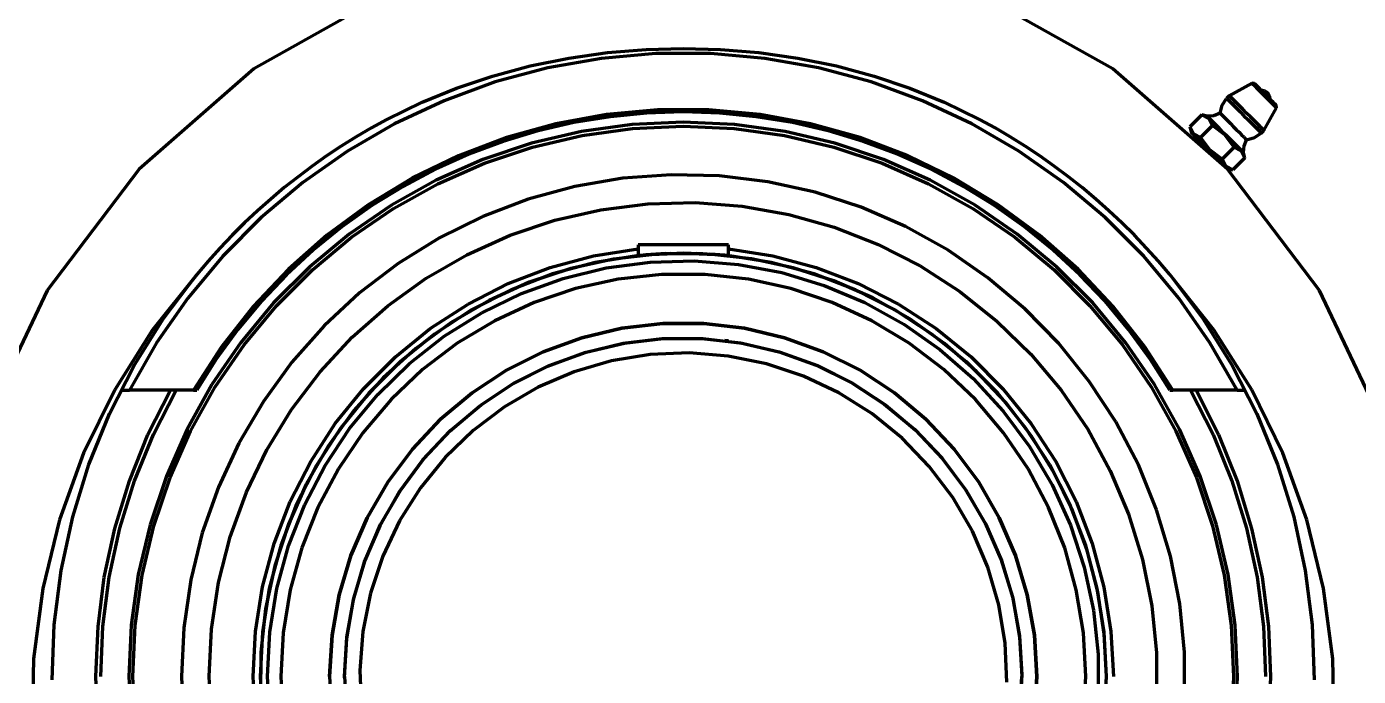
# Model space of a CAD drawing. Header units: millimetres. Extents: x 0 to 594, y 0 to 420.
# Drawn here: x 153.851 to 157.391, y 390.532 to 392.26 of the extents above; entities that cross this region are included whole.
import ezdxf

# ---------------------------------------------------------------- set-up
doc = ezdxf.new("R2010")
doc.units = ezdxf.units.MM

msp = doc.modelspace()

# ---------------------------------------------------------------- linework, layer by layer
at = {"color": 1, "lineweight": 70}
for p, q in [((154.8076, 392.3464), (154.4547, 392.1477)), ((156.7381, 392.1477), (156.3852, 392.3464)), ((155.2919, 392.1764), (155.3954, 392.1909)), ((155.5239, 392.1883), (155.3795, 392.1756)), ((155.3954, 392.1909), (155.4976, 392.1993)), ((155.4976, 392.1993), (155.5964, 392.2019)), ((155.6689, 392.1883), (155.5239, 392.1883)), ((155.5964, 392.2019), (155.6952, 392.1993)), ((155.8133, 392.1756), (155.6689, 392.1883)), ((155.6952, 392.1993), (155.7974, 392.1909)), ((155.7974, 392.1909), (155.901, 392.1764)), ((154.4547, 392.1477), (154.1497, 391.8813)), ((155.089, 392.1286), (155.1891, 392.1555)), ((155.2368, 392.1504), (155.0968, 392.1128)), ((155.1891, 392.1555), (155.2919, 392.1764)), ((155.3795, 392.1756), (155.2368, 392.1504)), ((155.956, 392.1504), (155.8133, 392.1756)), ((155.901, 392.1764), (156.0038, 392.1555)), ((156.096, 392.1128), (155.956, 392.1504)), ((156.0038, 392.1555), (156.1038, 392.1286)), ((157.0432, 391.8813), (156.7381, 392.1477)), ((155.0968, 392.1128), (154.9606, 392.0631)), ((154.9937, 392.0965), (155.089, 392.1286)), ((156.2322, 392.0631), (156.096, 392.1128)), ((156.1038, 392.1286), (156.1992, 392.0965)), ((157.1084, 392.1096), (157.0481, 392.0761)), ((157.1085, 392.1095), (157.1084, 392.1096)), ((157.1084, 392.1096), (157.1092, 392.1088)), ((157.1145, 392.1087), (157.1084, 392.1096)), ((157.1088, 392.1092), (157.1085, 392.1095)), ((157.1093, 392.1086), (157.1088, 392.1092)), ((157.1092, 392.1088), (157.1116, 392.1064)), ((157.11, 392.1079), (157.1093, 392.1086)), ((157.111, 392.107), (157.11, 392.1079)), ((157.1145, 392.1086), (157.1145, 392.1087)), ((157.1145, 392.1087), (157.1152, 392.108)), ((157.1148, 392.1084), (157.1145, 392.1086)), ((157.1152, 392.108), (157.1148, 392.1084)), ((157.1158, 392.1074), (157.1152, 392.108)), ((157.1152, 392.108), (157.1173, 392.1058)), ((157.1165, 392.1067), (157.1158, 392.1074)), ((154.9026, 392.0592), (154.9937, 392.0965)), ((156.1992, 392.0965), (156.2903, 392.0592)), ((157.0481, 392.0761), (157.041, 392.069)), ((157.0481, 392.0761), (157.0482, 392.076)), ((157.0493, 392.0749), (157.0481, 392.0761)), ((157.0482, 392.076), (157.0486, 392.0756)), ((157.0486, 392.0756), (157.0492, 392.075)), ((157.0492, 392.075), (157.05, 392.0742)), ((157.0527, 392.0715), (157.0493, 392.0749)), ((157.05, 392.0742), (157.0511, 392.0731)), ((157.0511, 392.0731), (157.0524, 392.0718)), ((157.0524, 392.0718), (157.054, 392.0702)), ((157.1121, 392.1059), (157.111, 392.107)), ((157.1116, 392.1064), (157.1155, 392.1025)), ((157.1134, 392.1046), (157.1121, 392.1059)), ((157.1148, 392.1031), (157.1134, 392.1046)), ((157.1165, 392.1015), (157.1148, 392.1031)), ((157.1155, 392.1025), (157.1206, 392.0973)), ((157.1174, 392.1058), (157.1165, 392.1067)), ((157.1183, 392.0997), (157.1165, 392.1015)), ((157.1173, 392.1058), (157.1208, 392.1024)), ((157.1185, 392.1047), (157.1174, 392.1058)), ((157.1202, 392.0977), (157.1183, 392.0997)), ((157.1197, 392.1035), (157.1185, 392.1047)), ((157.121, 392.1022), (157.1197, 392.1035)), ((157.1223, 392.0957), (157.1202, 392.0977)), ((157.1206, 392.0973), (157.1268, 392.0911)), ((157.1208, 392.1024), (157.1254, 392.0978)), ((157.1225, 392.1007), (157.121, 392.1022)), ((157.1245, 392.0935), (157.1223, 392.0957)), ((157.124, 392.0991), (157.1225, 392.1007)), ((157.1257, 392.0975), (157.124, 392.0991)), ((157.1268, 392.0912), (157.1245, 392.0935)), ((157.1254, 392.0978), (157.1309, 392.0923)), ((157.1275, 392.0957), (157.1257, 392.0975)), ((157.1268, 392.0911), (157.1337, 392.0843)), ((157.1294, 392.0938), (157.1275, 392.0957)), ((157.1309, 392.0923), (157.1371, 392.0861)), ((157.1316, 392.0916), (157.1411, 392.0904)), ((157.1337, 392.0843), (157.1409, 392.077)), ((157.1371, 392.0861), (157.1436, 392.0796)), ((157.1409, 392.077), (157.1482, 392.0698)), ((157.1411, 392.0904), (157.1492, 392.0853)), ((157.1436, 392.0796), (157.15, 392.0732)), ((157.1492, 392.0853), (157.1544, 392.0772)), ((157.15, 392.0732), (157.1562, 392.067)), ((157.1544, 392.0772), (157.1556, 392.0676)), ((154.8087, 392.0134), (154.9026, 392.0592)), ((154.9606, 392.0631), (154.8293, 392.0017)), ((155.5281, 392.0389), (155.3922, 392.0266)), ((155.6647, 392.0389), (155.5281, 392.0389)), ((155.8007, 392.0266), (155.6647, 392.0389)), ((156.3635, 392.0017), (156.2322, 392.0631)), ((156.2903, 392.0592), (156.3841, 392.0134)), ((157.0234, 392.0301), (157.0289, 392.0511)), ((157.0289, 392.0511), (157.041, 392.069)), ((157.041, 392.069), (157.0422, 392.0679)), ((157.0422, 392.0679), (157.0456, 392.0645)), ((157.0456, 392.0645), (157.0511, 392.059)), ((157.0511, 392.059), (157.0583, 392.0517)), ((157.0581, 392.0661), (157.0527, 392.0715)), ((157.054, 392.0702), (157.0557, 392.0685)), ((157.0557, 392.0685), (157.0576, 392.0666)), ((157.0576, 392.0666), (157.0598, 392.0644)), ((157.0654, 392.0588), (157.0581, 392.0661)), ((157.0583, 392.0517), (157.0671, 392.043)), ((157.0598, 392.0644), (157.0621, 392.0621)), ((157.0621, 392.0621), (157.0646, 392.0596)), ((157.0646, 392.0596), (157.0672, 392.057)), ((157.0741, 392.0501), (157.0654, 392.0588)), ((157.0671, 392.043), (157.0768, 392.0333)), ((157.0672, 392.057), (157.07, 392.0542)), ((157.0838, 392.0404), (157.0741, 392.0501)), ((157.0941, 392.0301), (157.0838, 392.0404)), ((157.14, 391.9842), (157.1735, 392.0445)), ((157.1482, 392.0698), (157.1551, 392.0629)), ((157.1574, 392.0606), (157.1551, 392.0629)), ((157.1551, 392.0629), (157.1612, 392.0567)), ((157.1562, 392.067), (157.1617, 392.0615)), ((157.1596, 392.0584), (157.1574, 392.0606)), ((157.1596, 392.0636), (157.1577, 392.0655)), ((157.1614, 392.0618), (157.1596, 392.0636)), ((157.1617, 392.0563), (157.1596, 392.0584)), ((157.1612, 392.0567), (157.1664, 392.0516)), ((157.1631, 392.0601), (157.1614, 392.0618)), ((157.1617, 392.0615), (157.1663, 392.0569)), ((157.1636, 392.0544), (157.1617, 392.0563)), ((157.1647, 392.0585), (157.1631, 392.0601)), ((157.1654, 392.0526), (157.1636, 392.0544)), ((157.1661, 392.0571), (157.1647, 392.0585)), ((157.167, 392.0509), (157.1654, 392.0526)), ((157.1675, 392.0557), (157.1661, 392.0571)), ((157.1663, 392.0569), (157.1698, 392.0534)), ((157.1664, 392.0516), (157.1703, 392.0477)), ((157.1685, 392.0494), (157.167, 392.0509)), ((157.1686, 392.0545), (157.1675, 392.0557)), ((157.1698, 392.0481), (157.1685, 392.0494)), ((157.1697, 392.0535), (157.1686, 392.0545)), ((157.1706, 392.0526), (157.1697, 392.0535)), ((157.1698, 392.0534), (157.1719, 392.0513)), ((157.1709, 392.047), (157.1698, 392.0481)), ((157.1703, 392.0477), (157.1727, 392.0453)), ((157.1713, 392.0519), (157.1706, 392.0526)), ((157.1719, 392.0461), (157.1709, 392.047)), ((157.1719, 392.0513), (157.1713, 392.0519)), ((157.1723, 392.0509), (157.1719, 392.0513)), ((157.1719, 392.0513), (157.1727, 392.0505)), ((157.1726, 392.0454), (157.1719, 392.0461)), ((157.1726, 392.0506), (157.1723, 392.0509)), ((157.1727, 392.0505), (157.1726, 392.0506)), ((157.1731, 392.0449), (157.1726, 392.0454)), ((157.1735, 392.0445), (157.1727, 392.0505)), ((157.1727, 392.0453), (157.1735, 392.0445)), ((157.1734, 392.0446), (157.1731, 392.0449)), ((157.1735, 392.0445), (157.1734, 392.0446)), ((154.8293, 392.0017), (154.7039, 391.9291)), ((154.8087, 392.0134), (154.7676, 391.9908)), ((155.2579, 392.002), (155.1263, 391.9653)), ((155.306, 392.0048), (155.2111, 391.9829)), ((155.3922, 392.0266), (155.2579, 392.002)), ((155.4021, 392.0206), (155.306, 392.0048)), ((155.499, 392.03), (155.4021, 392.0206)), ((155.5964, 392.006), (155.4604, 391.9998)), ((155.5964, 392.0332), (155.499, 392.03)), ((155.6938, 392.03), (155.5964, 392.0332)), ((155.7324, 391.9998), (155.5964, 392.006)), ((155.7907, 392.0206), (155.6938, 392.03)), ((155.8869, 392.0048), (155.7907, 392.0206)), ((155.935, 392.002), (155.8007, 392.0266)), ((155.9818, 391.9829), (155.8869, 392.0048)), ((156.0665, 391.9653), (155.935, 392.002)), ((156.4889, 391.9291), (156.3635, 392.0017)), ((156.4252, 391.9908), (156.3841, 392.0134)), ((156.9751, 392.0254), (156.9432, 391.9936)), ((156.9938, 392.0156), (156.9751, 392.0254)), ((156.9895, 392.0216), (156.9751, 392.0254)), ((157.0071, 392.0232), (156.9895, 392.0216)), ((156.9896, 392.0214), (156.9895, 392.0216)), ((156.9895, 392.0216), (156.9907, 392.0204)), ((156.99, 392.021), (156.9896, 392.0214)), ((156.9907, 392.0204), (156.99, 392.021)), ((156.9916, 392.0194), (156.9907, 392.0204)), ((156.9907, 392.0204), (156.9943, 392.0168)), ((156.9928, 392.0182), (156.9916, 392.0194)), ((156.9942, 392.0168), (156.9928, 392.0182)), ((157.0036, 391.9969), (156.9938, 392.0156)), ((156.9959, 392.0151), (156.9942, 392.0168)), ((156.9943, 392.0168), (157, 392.0111)), ((156.9978, 392.0132), (156.9959, 392.0151)), ((157, 392.0111), (156.9978, 392.0132)), ((157.0023, 392.0088), (157, 392.0111)), ((157, 392.0111), (157.0076, 392.0035)), ((157.0048, 392.0062), (157.0023, 392.0088)), ((157.0075, 392.0035), (157.0048, 392.0062)), ((157.0234, 392.0301), (157.0071, 392.0232)), ((157.0104, 392.0006), (157.0075, 392.0035)), ((157.0076, 392.0035), (157.0167, 391.9944)), ((157.0234, 392.0301), (157.0242, 392.0292)), ((157.0242, 392.0292), (157.0269, 392.0266)), ((157.0269, 392.0266), (157.0311, 392.0224)), ((157.0311, 392.0224), (157.0367, 392.0168)), ((157.0367, 392.0168), (157.0434, 392.0101)), ((157.0434, 392.0101), (157.0508, 392.0026)), ((157.0508, 392.0026), (157.0587, 391.9948)), ((157.0768, 392.0333), (157.087, 392.0231)), ((157.087, 392.0231), (157.0972, 392.0128)), ((157.1043, 392.0199), (157.0941, 392.0301)), ((157.0972, 392.0128), (157.1069, 392.0031)), ((157.114, 392.0102), (157.1043, 392.0199)), ((157.1069, 392.0031), (157.1156, 391.9944)), ((157.1227, 392.0015), (157.114, 392.0102)), ((157.1181, 392.0061), (157.1209, 392.0033)), ((157.1209, 392.0033), (157.1235, 392.0007)), ((157.13, 391.9942), (157.1227, 392.0015)), ((154.7271, 391.9671), (154.6873, 391.9422)), ((154.7676, 391.9908), (154.7271, 391.9671)), ((155.2111, 391.9829), (155.1178, 391.9548)), ((155.3256, 391.981), (155.1932, 391.9498)), ((155.196, 391.9397), (155.3276, 391.9706)), ((155.4604, 391.9998), (155.3256, 391.981)), ((155.3276, 391.9706), (155.4614, 391.9893)), ((155.4614, 391.9893), (155.5964, 391.9955)), ((155.5964, 391.9955), (155.7314, 391.9893)), ((155.7314, 391.9893), (155.8652, 391.9706)), ((155.8672, 391.981), (155.7324, 391.9998)), ((155.8652, 391.9706), (155.9968, 391.9397)), ((155.9997, 391.9498), (155.8672, 391.981)), ((156.0751, 391.9548), (155.9818, 391.9829)), ((156.4657, 391.9671), (156.4252, 391.9908)), ((156.5055, 391.9422), (156.4657, 391.9671)), ((156.9432, 391.9936), (156.9531, 391.9749)), ((156.9432, 391.9936), (156.9471, 391.9791)), ((156.9471, 391.9791), (156.9463, 391.9783)), ((156.9471, 391.9791), (156.9472, 391.979)), ((156.9483, 391.9779), (156.9471, 391.9791)), ((156.9472, 391.979), (156.9476, 391.9786)), ((156.9476, 391.9786), (156.9483, 391.9779)), ((156.9483, 391.9779), (156.9492, 391.977)), ((156.9518, 391.9744), (156.9483, 391.9779)), ((156.9492, 391.977), (156.9504, 391.9758)), ((156.9504, 391.9758), (156.9518, 391.9744)), ((156.9518, 391.9744), (156.9535, 391.9727)), ((156.9575, 391.9687), (156.9518, 391.9744)), ((156.9531, 391.9749), (156.9718, 391.965)), ((156.9535, 391.9727), (156.9554, 391.9708)), ((156.9554, 391.9708), (156.9575, 391.9687)), ((156.9575, 391.9687), (156.9599, 391.9663)), ((156.9651, 391.9611), (156.9575, 391.9687)), ((156.9599, 391.9663), (156.9624, 391.9638)), ((157.0036, 391.9969), (156.9718, 391.965)), ((157.0366, 391.9727), (157.0036, 391.9969)), ((157.0135, 391.9976), (157.0104, 392.0006)), ((157.0167, 391.9944), (157.0268, 391.9842)), ((157.0268, 391.9842), (157.0375, 391.9736)), ((157.0608, 391.9397), (157.0366, 391.9727)), ((157.0375, 391.9736), (157.0482, 391.9629)), ((157.0587, 391.9948), (157.0666, 391.9869)), ((157.0666, 391.9869), (157.074, 391.9794)), ((157.074, 391.9794), (157.0808, 391.9727)), ((157.0808, 391.9727), (157.0864, 391.9671)), ((157.0864, 391.9671), (157.0906, 391.9629)), ((157.115, 391.965), (157.133, 391.9771)), ((157.1156, 391.9944), (157.1229, 391.9871)), ((157.1229, 391.9871), (157.1284, 391.9817)), ((157.1235, 392.0007), (157.126, 391.9982)), ((157.126, 391.9982), (157.1283, 391.9958)), ((157.1283, 391.9958), (157.1305, 391.9937)), ((157.1284, 391.9817), (157.1318, 391.9783)), ((157.1355, 391.9887), (157.13, 391.9942)), ((157.1305, 391.9937), (157.1324, 391.9918)), ((157.1318, 391.9783), (157.133, 391.9771)), ((157.1324, 391.9918), (157.1342, 391.99)), ((157.133, 391.9771), (157.14, 391.9842)), ((157.1342, 391.99), (157.1357, 391.9885)), ((157.1389, 391.9853), (157.1355, 391.9887)), ((157.1357, 391.9885), (157.137, 391.9872)), ((157.137, 391.9872), (157.1381, 391.9861)), ((157.1381, 391.9861), (157.1389, 391.9853)), ((157.1389, 391.9853), (157.1395, 391.9847)), ((157.14, 391.9842), (157.1389, 391.9853)), ((157.1395, 391.9847), (157.1399, 391.9843)), ((157.1399, 391.9843), (157.14, 391.9842)), ((154.6873, 391.9422), (154.6483, 391.9162)), ((155.1263, 391.9653), (154.9987, 391.9169)), ((155.1178, 391.9548), (155.0265, 391.9208)), ((155.1932, 391.9498), (155.0641, 391.9065)), ((155.0679, 391.8967), (155.196, 391.9397)), ((155.9968, 391.9397), (156.1249, 391.8967)), ((156.1287, 391.9065), (155.9997, 391.9498)), ((156.1942, 391.9169), (156.0665, 391.9653)), ((156.1663, 391.9208), (156.0751, 391.9548)), ((156.5446, 391.9162), (156.5055, 391.9422)), ((156.9624, 391.9638), (156.9651, 391.9611)), ((156.9651, 391.9611), (156.968, 391.9582)), ((156.9742, 391.952), (156.9651, 391.9611)), ((156.968, 391.9582), (156.971, 391.9552)), ((156.9959, 391.932), (156.9718, 391.965)), ((156.9844, 391.9418), (156.9742, 391.952)), ((156.9951, 391.9311), (156.9844, 391.9418)), ((157.0057, 391.9205), (156.9951, 391.9311)), ((157.0289, 391.9078), (156.9959, 391.932)), ((157.0608, 391.9397), (157.0289, 391.9078)), ((157.0482, 391.9629), (157.0583, 391.9527)), ((157.0583, 391.9527), (157.0674, 391.9436)), ((157.0795, 391.9298), (157.0608, 391.9397)), ((157.0646, 391.9465), (157.0615, 391.9495)), ((157.0675, 391.9436), (157.0646, 391.9465)), ((157.0674, 391.9436), (157.075, 391.936)), ((157.0702, 391.9409), (157.0675, 391.9436)), ((157.0727, 391.9384), (157.0702, 391.9409)), ((157.075, 391.936), (157.0727, 391.9384)), ((157.0772, 391.9339), (157.075, 391.936)), ((157.075, 391.936), (157.0807, 391.9303)), ((157.0791, 391.932), (157.0772, 391.9339)), ((157.0807, 391.9303), (157.0791, 391.932)), ((157.0822, 391.9289), (157.0807, 391.9303)), ((157.0807, 391.9303), (157.0843, 391.9268)), ((157.0855, 391.9256), (157.0872, 391.9432)), ((157.0872, 391.9432), (157.0941, 391.9594)), ((157.0906, 391.9629), (157.0932, 391.9603)), ((157.0932, 391.9603), (157.0941, 391.9594)), ((157.0941, 391.9594), (157.115, 391.965)), ((154.7039, 391.9291), (154.5853, 391.8457)), ((154.6483, 391.9162), (154.6099, 391.8892)), ((154.9987, 391.9169), (154.8759, 391.8572)), ((155.0265, 391.9208), (154.9376, 391.8809)), ((155.0641, 391.9065), (154.9396, 391.8516)), ((154.9443, 391.8422), (155.0679, 391.8967)), ((156.1249, 391.8967), (156.2486, 391.8422)), ((156.2532, 391.8516), (156.1287, 391.9065)), ((156.2552, 391.8809), (156.1663, 391.9208)), ((156.3169, 391.8572), (156.1942, 391.9169)), ((156.6075, 391.8457), (156.4889, 391.9291)), ((156.5829, 391.8892), (156.5446, 391.9162)), ((157.0159, 391.9103), (157.0057, 391.9205)), ((157.025, 391.9012), (157.0159, 391.9103)), ((157.0191, 391.9071), (157.0221, 391.9041)), ((157.0221, 391.9041), (157.025, 391.9012)), ((157.025, 391.9012), (157.0277, 391.8985)), ((157.0326, 391.8936), (157.025, 391.9012)), ((157.0277, 391.8985), (157.0303, 391.8959)), ((157.0289, 391.9078), (157.0388, 391.8891)), ((157.0303, 391.8959), (157.0326, 391.8936)), ((157.0894, 391.9111), (157.0575, 391.8793)), ((157.0894, 391.9111), (157.0795, 391.9298)), ((157.0834, 391.9277), (157.0822, 391.9289)), ((157.0843, 391.9268), (157.0834, 391.9277)), ((157.085, 391.9261), (157.0843, 391.9268)), ((157.0843, 391.9268), (157.0855, 391.9256)), ((157.0854, 391.9257), (157.085, 391.9261)), ((157.0855, 391.9256), (157.0854, 391.9257)), ((157.0894, 391.9111), (157.0855, 391.9256)), ((154.1497, 391.8813), (153.9053, 391.5584)), ((154.5724, 391.861), (154.5356, 391.8319)), ((154.6099, 391.8892), (154.5724, 391.861)), ((154.9376, 391.8809), (154.8515, 391.8353)), ((155.5642, 391.8662), (155.4356, 391.8568)), ((155.693, 391.8631), (155.5642, 391.8662)), ((155.821, 391.8475), (155.693, 391.8631)), ((156.3413, 391.8353), (156.2552, 391.8809)), ((156.6205, 391.861), (156.5829, 391.8892)), ((156.6572, 391.8319), (156.6205, 391.861)), ((157.0326, 391.8936), (157.0347, 391.8915)), ((157.0383, 391.8879), (157.0326, 391.8936)), ((157.0347, 391.8915), (157.0366, 391.8896)), ((157.0366, 391.8896), (157.0383, 391.8879)), ((157.0383, 391.8879), (157.0398, 391.8865)), ((157.0419, 391.8843), (157.0383, 391.8879)), ((157.0388, 391.8891), (157.0575, 391.8793)), ((157.0398, 391.8865), (157.0409, 391.8853)), ((157.0409, 391.8853), (157.0419, 391.8843)), ((157.0419, 391.8843), (157.0425, 391.8837)), ((157.0431, 391.8831), (157.0419, 391.8843)), ((157.0422, 391.8824), (157.0431, 391.8831)), ((157.0425, 391.8837), (157.0429, 391.8833)), ((157.0429, 391.8833), (157.0431, 391.8831)), ((157.0431, 391.8831), (157.0575, 391.8793)), ((157.2876, 391.5584), (157.0432, 391.8813)), ((154.5853, 391.8457), (154.4744, 391.7524)), ((154.5356, 391.8319), (154.4997, 391.8017)), ((154.8759, 391.8572), (154.759, 391.7866)), ((154.8515, 391.8353), (154.7686, 391.7842)), ((154.9396, 391.8516), (154.8207, 391.7853)), ((154.8262, 391.7764), (154.9443, 391.8422)), ((155.3085, 391.8351), (155.1842, 391.8013)), ((155.4356, 391.8568), (155.3085, 391.8351)), ((155.9469, 391.8197), (155.821, 391.8475)), ((156.2486, 391.8422), (156.3666, 391.7764)), ((156.3721, 391.7853), (156.2532, 391.8516)), ((156.4338, 391.7866), (156.3169, 391.8572)), ((156.4242, 391.7842), (156.3413, 391.8353)), ((156.7184, 391.7524), (156.6075, 391.8457)), ((156.6931, 391.8017), (156.6572, 391.8319)), ((154.4997, 391.8017), (154.4646, 391.7705)), ((155.1842, 391.8013), (155.0636, 391.7556)), ((155.3776, 391.7733), (155.5023, 391.789)), ((155.5023, 391.789), (155.6278, 391.7921)), ((155.6278, 391.7921), (155.7531, 391.7827)), ((156.0695, 391.7799), (155.9469, 391.8197)), ((156.7282, 391.7705), (156.6931, 391.8017)), ((154.4646, 391.7705), (154.4304, 391.7384)), ((154.759, 391.7866), (154.649, 391.7057)), ((154.7686, 391.7842), (154.6891, 391.7279)), ((154.8207, 391.7853), (154.7084, 391.7084)), ((154.7147, 391.7), (154.8262, 391.7764)), ((155.0636, 391.7556), (154.9481, 391.6984)), ((155.2552, 391.7454), (155.3776, 391.7733)), ((155.7531, 391.7827), (155.8768, 391.7609)), ((155.8768, 391.7609), (155.9977, 391.7269)), ((156.1877, 391.7284), (156.0695, 391.7799)), ((156.3666, 391.7764), (156.4781, 391.7)), ((156.4844, 391.7084), (156.3721, 391.7853)), ((156.5037, 391.7279), (156.4242, 391.7842)), ((156.5438, 391.7057), (156.4338, 391.7866)), ((156.7624, 391.7384), (156.7282, 391.7705)), ((154.4744, 391.7524), (154.3721, 391.6497)), ((154.4304, 391.7384), (154.3972, 391.7053)), ((154.6891, 391.7279), (154.6135, 391.6665)), ((155.1361, 391.7054), (155.2552, 391.7454)), ((155.9977, 391.7269), (156.1146, 391.681)), ((156.3003, 391.6657), (156.1877, 391.7284)), ((156.5793, 391.6665), (156.5037, 391.7279)), ((156.8207, 391.6497), (156.7184, 391.7524)), ((156.7957, 391.7053), (156.7624, 391.7384)), ((154.3972, 391.7053), (154.3648, 391.6713)), ((154.649, 391.7057), (154.5468, 391.6152)), ((154.7084, 391.7084), (154.6037, 391.6215)), ((154.6107, 391.6137), (154.7147, 391.7)), ((154.9481, 391.6984), (154.8386, 391.6304)), ((155.0216, 391.6537), (155.1361, 391.7054)), ((156.4781, 391.7), (156.5821, 391.6137)), ((156.5891, 391.6215), (156.4844, 391.7084)), ((156.6461, 391.6152), (156.5438, 391.7057)), ((156.828, 391.6713), (156.7957, 391.7053)), ((154.3721, 391.6497), (154.2792, 391.5384)), ((154.3648, 391.6713), (154.3334, 391.6364)), ((154.6135, 391.6665), (154.542, 391.6003)), ((154.9128, 391.5909), (155.0216, 391.6537)), ((155.2427, 391.6198), (155.3582, 391.6508)), ((155.3582, 391.6508), (155.4764, 391.6695)), ((155.4788, 391.6513), (155.3625, 391.6329)), ((155.5271, 391.6553), (155.4112, 391.6421)), ((155.4794, 391.68), (155.4764, 391.68)), ((155.4764, 391.68), (155.4764, 391.6511)), ((155.4815, 391.6516), (155.4764, 391.6511)), ((155.4764, 391.6511), (155.4787, 391.6513)), ((155.4787, 391.6513), (155.4856, 391.652)), ((155.5964, 391.6575), (155.4788, 391.6513)), ((155.4883, 391.68), (155.4794, 391.68)), ((155.4969, 391.6531), (155.4815, 391.6516)), ((155.4856, 391.652), (155.5116, 391.6543)), ((155.5026, 391.68), (155.4883, 391.68)), ((155.5505, 391.6565), (155.4969, 391.6531)), ((155.5216, 391.68), (155.5026, 391.68)), ((155.5116, 391.6543), (155.5964, 391.6575)), ((155.5443, 391.68), (155.5216, 391.68)), ((155.5697, 391.68), (155.5443, 391.68)), ((155.5618, 391.6569), (155.5444, 391.6563)), ((155.5618, 391.6569), (155.6311, 391.6569)), ((155.5964, 391.68), (155.5697, 391.68)), ((155.6231, 391.68), (155.5964, 391.68)), ((155.714, 391.6513), (155.5964, 391.6575)), ((155.5964, 391.6575), (155.6813, 391.6543)), ((155.6813, 391.6543), (155.5965, 391.6575)), ((155.6485, 391.68), (155.6231, 391.68)), ((155.6484, 391.6563), (155.6311, 391.6569)), ((155.6712, 391.68), (155.6485, 391.68)), ((155.7781, 391.6427), (155.6657, 391.6553)), ((155.6902, 391.68), (155.6712, 391.68)), ((155.6813, 391.6543), (155.7164, 391.6511)), ((155.7073, 391.652), (155.6813, 391.6543)), ((155.7045, 391.68), (155.6902, 391.68)), ((155.7134, 391.68), (155.7045, 391.68)), ((155.7141, 391.6513), (155.7073, 391.652)), ((155.7164, 391.68), (155.7134, 391.68)), ((155.8303, 391.6329), (155.714, 391.6513)), ((155.7164, 391.6511), (155.7141, 391.6513)), ((155.7164, 391.6511), (155.7164, 391.68)), ((155.7164, 391.6695), (155.8346, 391.6508)), ((155.8346, 391.6508), (155.9501, 391.6198)), ((156.1146, 391.681), (156.2264, 391.6237)), ((156.4064, 391.5925), (156.3003, 391.6657)), ((156.6508, 391.6003), (156.5793, 391.6665)), ((156.9136, 391.5384), (156.8207, 391.6497)), ((156.8594, 391.6364), (156.828, 391.6713)), ((154.3334, 391.6364), (154.3031, 391.6006)), ((154.5468, 391.6152), (154.4531, 391.5158)), ((154.6037, 391.6215), (154.5074, 391.5252)), ((154.5152, 391.5181), (154.6107, 391.6137)), ((154.8386, 391.6304), (154.7361, 391.5521)), ((155.131, 391.5768), (155.2427, 391.6198)), ((155.2973, 391.617), (155.1866, 391.5802)), ((155.3625, 391.6329), (155.2488, 391.6024)), ((155.2774, 391.5904), (155.3917, 391.6183)), ((155.4112, 391.6421), (155.2973, 391.617)), ((155.3917, 391.6183), (155.5082, 391.634)), ((155.5082, 391.634), (155.6258, 391.6371)), ((155.6258, 391.6371), (155.7431, 391.6277)), ((155.7431, 391.6277), (155.8587, 391.6059)), ((155.8887, 391.6188), (155.7781, 391.6427)), ((155.9441, 391.6024), (155.8303, 391.6329)), ((155.9964, 391.584), (155.8887, 391.6188)), ((155.9501, 391.6198), (156.0618, 391.5768)), ((156.2264, 391.6237), (156.3319, 391.5555)), ((156.5821, 391.6137), (156.6776, 391.5181)), ((156.6854, 391.5252), (156.5891, 391.6215)), ((156.7397, 391.5158), (156.6461, 391.6152)), ((156.8898, 391.6006), (156.8594, 391.6364)), ((154.3031, 391.6006), (154.1859, 391.4535)), ((154.2152, 391.4843), (154.3031, 391.6006)), ((154.542, 391.6003), (154.4749, 391.5297)), ((154.8108, 391.5176), (154.9128, 391.5909)), ((155.0244, 391.5225), (155.131, 391.5768)), ((155.1866, 391.5802), (155.0803, 391.5321)), ((155.2488, 391.6024), (155.1388, 391.5602)), ((155.1668, 391.5505), (155.2774, 391.5904)), ((155.4233, 391.5884), (155.3102, 391.5635)), ((155.5385, 391.6009), (155.4233, 391.5884)), ((155.6543, 391.6009), (155.5385, 391.6009)), ((155.7695, 391.5884), (155.6543, 391.6009)), ((155.8827, 391.5635), (155.7695, 391.5884)), ((155.8587, 391.6059), (155.9713, 391.572)), ((156.054, 391.5602), (155.9441, 391.6024)), ((156.1, 391.5385), (155.9964, 391.584)), ((156.0618, 391.5768), (156.1684, 391.5225)), ((156.5049, 391.5094), (156.4064, 391.5925)), ((156.7179, 391.5297), (156.6508, 391.6003)), ((157.007, 391.4535), (156.8898, 391.6006)), ((156.8898, 391.6006), (156.9777, 391.4843)), ((153.9053, 391.5584), (153.7318, 391.1925)), ((154.7361, 391.5521), (154.6417, 391.4644)), ((155.1388, 391.5602), (155.0339, 391.5068)), ((155.061, 391.4991), (155.1668, 391.5505)), ((155.3102, 391.5635), (155.2004, 391.5265)), ((155.9925, 391.5265), (155.8827, 391.5635)), ((155.9713, 391.572), (156.0796, 391.5262)), ((156.1589, 391.5068), (156.054, 391.5602)), ((156.3319, 391.5555), (156.4301, 391.4772)), ((157.4611, 391.1925), (157.2876, 391.5584)), ((154.2792, 391.5384), (154.1963, 391.4195)), ((154.4531, 391.5158), (154.3689, 391.4084)), ((154.4749, 391.5297), (154.4126, 391.4548)), ((154.5074, 391.5252), (154.4205, 391.4205)), ((154.4289, 391.4142), (154.5152, 391.5181)), ((154.7166, 391.4345), (154.8108, 391.5176)), ((154.9241, 391.4573), (155.0244, 391.5225)), ((155.0339, 391.5068), (154.9352, 391.4426)), ((155.0803, 391.5321), (154.9796, 391.4733)), ((155.2004, 391.5265), (155.0952, 391.4778)), ((156.0976, 391.4778), (155.9925, 391.5265)), ((156.0796, 391.5262), (156.1825, 391.4692)), ((156.1985, 391.4828), (156.1, 391.5385)), ((156.2577, 391.4426), (156.1589, 391.5068)), ((156.1684, 391.5225), (156.2688, 391.4573)), ((156.595, 391.4171), (156.5049, 391.5094)), ((156.6776, 391.5181), (156.764, 391.4142)), ((156.7723, 391.4205), (156.6854, 391.5252)), ((156.7802, 391.4548), (156.7179, 391.5297)), ((156.8239, 391.4084), (156.7397, 391.5158)), ((156.9965, 391.4195), (156.9136, 391.5384)), ((154.1377, 391.3607), (154.2152, 391.4843)), ((154.9796, 391.4733), (154.8854, 391.4043)), ((154.9613, 391.4367), (155.061, 391.4991)), ((155.0952, 391.4778), (154.9959, 391.4181)), ((155.4332, 391.4582), (155.5418, 391.4709)), ((155.5418, 391.4709), (155.4332, 391.4582)), ((155.5418, 391.4709), (155.6511, 391.4709)), ((155.6511, 391.4709), (155.5418, 391.4709)), ((155.6511, 391.4709), (155.7596, 391.4582)), ((155.7596, 391.4582), (155.6511, 391.4709)), ((156.1969, 391.4181), (156.0976, 391.4778)), ((156.2909, 391.4176), (156.1985, 391.4828)), ((156.4301, 391.4772), (156.5201, 391.3895)), ((156.9777, 391.4843), (157.0551, 391.3607)), ((154.1859, 391.4535), (154.0853, 391.2945)), ((154.4126, 391.4548), (154.3552, 391.3761)), ((154.6417, 391.4644), (154.5563, 391.3679)), ((154.6312, 391.3424), (154.7166, 391.4345)), ((154.8311, 391.382), (154.9241, 391.4573)), ((154.9352, 391.4426), (154.8436, 391.3685)), ((154.8688, 391.3641), (154.9613, 391.4367)), ((155.3268, 391.433), (155.4332, 391.4582)), ((155.4332, 391.4582), (155.3268, 391.433)), ((155.7596, 391.4582), (155.866, 391.433)), ((155.866, 391.433), (155.7596, 391.4582)), ((156.1825, 391.4692), (156.2788, 391.4016)), ((156.3492, 391.3685), (156.2577, 391.4426)), ((156.2688, 391.4573), (156.3617, 391.3819)), ((156.8376, 391.3761), (156.7802, 391.4548)), ((157.1075, 391.2945), (157.007, 391.4535)), ((154.1963, 391.4195), (154.1242, 391.2938)), ((154.3689, 391.4084), (154.2947, 391.2938)), ((154.4205, 391.4205), (154.3436, 391.3082)), ((154.3525, 391.3027), (154.4289, 391.4142)), ((154.8854, 391.4043), (154.799, 391.326)), ((154.9959, 391.4181), (154.9037, 391.348)), ((155.2241, 391.3956), (155.3268, 391.433)), ((155.3268, 391.433), (155.2241, 391.3956)), ((155.3347, 391.3936), (155.4365, 391.4182)), ((155.3383, 391.3947), (155.4401, 391.4188)), ((155.4365, 391.4182), (155.5404, 391.4307)), ((155.4401, 391.4188), (155.5441, 391.431)), ((155.5404, 391.4307), (155.645, 391.4312)), ((155.5441, 391.431), (155.6487, 391.431)), ((155.645, 391.4312), (155.749, 391.4194)), ((155.6487, 391.431), (155.7527, 391.4188)), ((155.7141, 391.4248), (155.7072, 391.4256)), ((155.7164, 391.4244), (155.7141, 391.4248)), ((155.749, 391.4194), (155.851, 391.3957)), ((155.7527, 391.4188), (155.8545, 391.3947)), ((155.866, 391.433), (155.9687, 391.3956)), ((155.9687, 391.3956), (155.866, 391.433)), ((156.2891, 391.348), (156.1969, 391.4181)), ((156.2788, 391.4016), (156.3673, 391.3242)), ((156.3762, 391.3433), (156.2909, 391.4176)), ((156.6757, 391.3166), (156.595, 391.4171)), ((156.764, 391.4142), (156.8403, 391.3027)), ((156.8493, 391.3082), (156.7723, 391.4205)), ((156.8981, 391.2938), (156.8239, 391.4084)), ((157.0686, 391.2938), (156.9965, 391.4195)), ((154.3552, 391.3761), (154.3031, 391.2938)), ((154.5563, 391.3679), (154.4805, 391.2636)), ((154.7466, 391.2974), (154.8311, 391.382)), ((154.8436, 391.3685), (154.7604, 391.2853)), ((154.7845, 391.282), (154.8688, 391.3641)), ((155.1264, 391.3465), (155.2241, 391.3956)), ((155.2241, 391.3956), (155.1264, 391.3465)), ((155.2365, 391.3574), (155.3347, 391.3936)), ((155.2399, 391.3589), (155.3383, 391.3947)), ((155.4059, 391.3711), (155.3062, 391.342)), ((155.5083, 391.388), (155.4059, 391.3711)), ((155.6121, 391.3923), (155.5083, 391.388)), ((155.7156, 391.3842), (155.6121, 391.3923)), ((155.8174, 391.3636), (155.7156, 391.3842)), ((155.851, 391.3957), (155.9495, 391.3603)), ((155.8545, 391.3947), (155.9529, 391.3589)), ((155.9687, 391.3956), (156.0664, 391.3465)), ((156.0664, 391.3465), (155.9687, 391.3956)), ((156.4324, 391.2853), (156.3492, 391.3685)), ((156.3617, 391.3819), (156.4463, 391.2973)), ((156.5201, 391.3895), (156.6008, 391.2933)), ((156.8897, 391.2938), (156.8376, 391.3761)), ((154.0713, 391.2309), (154.1377, 391.3607)), ((154.5554, 391.2423), (154.6312, 391.3424)), ((154.9037, 391.348), (154.8196, 391.2683)), ((155.0351, 391.2865), (155.1264, 391.3465)), ((155.1264, 391.3465), (155.0351, 391.2865)), ((155.1432, 391.31), (155.2365, 391.3574)), ((155.1464, 391.3119), (155.2399, 391.3589)), ((155.3062, 391.342), (155.2107, 391.3011)), ((155.916, 391.3309), (155.8174, 391.3636)), ((156.0099, 391.2866), (155.916, 391.3309)), ((155.9495, 391.3603), (156.0432, 391.3138)), ((155.9529, 391.3589), (156.0464, 391.3119)), ((156.0664, 391.3465), (156.1577, 391.2865)), ((156.1577, 391.2865), (156.0664, 391.3465)), ((156.3732, 391.2683), (156.2891, 391.348)), ((156.4537, 391.2609), (156.3762, 391.3433)), ((157.0551, 391.3607), (157.1215, 391.2309)), ((154.0853, 391.2945), (154.0025, 391.1256)), ((154.1017, 391.2938), (154.1036, 391.2938)), ((154.1036, 391.2938), (154.1087, 391.2938)), ((154.1087, 391.2938), (154.1242, 391.2938)), ((154.2947, 391.2938), (154.1242, 391.2938)), ((154.1736, 391.1755), (154.2332, 391.2938)), ((154.188, 391.1756), (154.2482, 391.2938)), ((154.3436, 391.3082), (154.2773, 391.1893)), ((154.2867, 391.1846), (154.3525, 391.3027)), ((154.2947, 391.2938), (154.2953, 391.2938)), ((154.3031, 391.2938), (154.2947, 391.2938)), ((154.2953, 391.2938), (154.2959, 391.2938)), ((154.2959, 391.2938), (154.2965, 391.2938)), ((154.2965, 391.2938), (154.2971, 391.2938)), ((154.2971, 391.2938), (154.2977, 391.2938)), ((154.2977, 391.2938), (154.2983, 391.2938)), ((154.2983, 391.2938), (154.2989, 391.2938)), ((154.2989, 391.2938), (154.2995, 391.2938)), ((154.2995, 391.2938), (154.3001, 391.2938)), ((154.3001, 391.2938), (154.3007, 391.2938)), ((154.3007, 391.2938), (154.3013, 391.2938)), ((154.3013, 391.2938), (154.3019, 391.2938)), ((154.3019, 391.2938), (154.3025, 391.2938)), ((154.3025, 391.2938), (154.3031, 391.2938)), ((154.6713, 391.2044), (154.7466, 391.2974)), ((154.799, 391.326), (154.7211, 391.2392)), ((155.056, 391.2522), (155.1432, 391.31)), ((155.059, 391.2544), (155.1464, 391.3119)), ((155.2107, 391.3011), (155.1209, 391.249)), ((156.0432, 391.3138), (156.1309, 391.2566)), ((156.0464, 391.3119), (156.1339, 391.2544)), ((156.3673, 391.3242), (156.4471, 391.2377)), ((156.4463, 391.2973), (156.5216, 391.2043)), ((156.6008, 391.2933), (156.6716, 391.1895)), ((156.7464, 391.2088), (156.6757, 391.3166)), ((156.8403, 391.3027), (156.9061, 391.1846)), ((156.9155, 391.1893), (156.8493, 391.3082)), ((156.8897, 391.2938), (156.8903, 391.2938)), ((156.8981, 391.2938), (156.8897, 391.2938)), ((156.8903, 391.2938), (156.8909, 391.2938)), ((156.8909, 391.2938), (156.8915, 391.2938)), ((156.8915, 391.2938), (156.8921, 391.2938)), ((156.8921, 391.2938), (156.8927, 391.2938)), ((156.8927, 391.2938), (156.8933, 391.2938)), ((156.8933, 391.2938), (156.894, 391.2938)), ((156.894, 391.2938), (156.8946, 391.2938)), ((156.8946, 391.2938), (156.8952, 391.2938)), ((156.8952, 391.2938), (156.8958, 391.2938)), ((156.8958, 391.2938), (156.8964, 391.2938)), ((156.8964, 391.2938), (156.897, 391.2938)), ((156.897, 391.2938), (156.8975, 391.2938)), ((156.8975, 391.2938), (156.8981, 391.2938)), ((157.0686, 391.2938), (156.8981, 391.2938)), ((156.9447, 391.2938), (157.0049, 391.1756)), ((156.9596, 391.2938), (157.0192, 391.1755)), ((157.0686, 391.2938), (157.0841, 391.2938)), ((157.0841, 391.2938), (157.0892, 391.2938)), ((157.0892, 391.2938), (157.0911, 391.2938)), ((157.1903, 391.1256), (157.1075, 391.2945)), ((154.4805, 391.2636), (154.4151, 391.1525)), ((154.7604, 391.2853), (154.6863, 391.1937)), ((154.7094, 391.1915), (154.7845, 391.282)), ((154.8196, 391.2683), (154.7446, 391.18)), ((154.9513, 391.2162), (155.0351, 391.2865)), ((155.0351, 391.2865), (154.9513, 391.2162)), ((156.0978, 391.2312), (156.0099, 391.2866)), ((156.1577, 391.2865), (156.2415, 391.2162)), ((156.2415, 391.2162), (156.1577, 391.2865)), ((156.4482, 391.18), (156.3732, 391.2683)), ((156.5066, 391.1937), (156.4324, 391.2853)), ((156.5226, 391.1711), (156.4537, 391.2609)), ((154.0164, 391.0958), (154.0713, 391.2309)), ((154.4899, 391.1351), (154.5554, 391.2423)), ((154.7211, 391.2392), (154.6526, 391.1447)), ((154.9761, 391.1846), (155.056, 391.2522)), ((154.9788, 391.1871), (155.059, 391.2544)), ((155.1209, 391.249), (155.038, 391.1865)), ((156.1784, 391.1657), (156.0978, 391.2312)), ((156.1309, 391.2566), (156.2113, 391.1897)), ((156.1339, 391.2544), (156.214, 391.1871)), ((156.4471, 391.2377), (156.5172, 391.1433)), ((157.1215, 391.2309), (157.1764, 391.0958)), ((154.2773, 391.1893), (154.2224, 391.0648)), ((154.6061, 391.104), (154.6713, 391.2044)), ((154.6863, 391.1937), (154.6221, 391.095)), ((154.6444, 391.0935), (154.7094, 391.1915)), ((154.8763, 391.1367), (154.9513, 391.2162)), ((154.9513, 391.2162), (154.8763, 391.1367)), ((154.907, 391.111), (154.9788, 391.1871)), ((156.2113, 391.1897), (156.2835, 391.1138)), ((156.214, 391.1871), (156.2859, 391.111)), ((156.2415, 391.2162), (156.3165, 391.1367)), ((156.3165, 391.1367), (156.2415, 391.2162)), ((156.5707, 391.095), (156.5066, 391.1937)), ((156.5216, 391.2043), (156.5867, 391.1039)), ((156.6716, 391.1895), (156.7316, 391.0792)), ((156.8063, 391.0947), (156.7464, 391.2088)), ((156.9705, 391.0648), (156.9155, 391.1893)), ((154.1242, 391.0525), (154.1736, 391.1755)), ((154.1381, 391.0527), (154.188, 391.1756)), ((154.2321, 391.061), (154.2867, 391.1846)), ((154.4151, 391.1525), (154.3608, 391.0356)), ((154.7446, 391.18), (154.6796, 391.0841)), ((154.9046, 391.1081), (154.9761, 391.1846)), ((155.038, 391.1865), (154.9632, 391.1144)), ((156.2504, 391.0909), (156.1784, 391.1657)), ((156.5132, 391.0841), (156.4482, 391.18)), ((156.582, 391.0749), (156.5226, 391.1711)), ((156.9061, 391.1846), (156.9607, 391.061)), ((157.0049, 391.1756), (157.0547, 391.0527)), ((157.0192, 391.1755), (157.0686, 391.0525)), ((154.0025, 391.1256), (153.9385, 390.9486)), ((154.4354, 391.0219), (154.4899, 391.1351)), ((154.6526, 391.1447), (154.5943, 391.0437)), ((154.8111, 391.049), (154.8763, 391.1367)), ((154.8763, 391.1367), (154.8111, 391.049)), ((156.3165, 391.1367), (156.3818, 391.049)), ((156.3818, 391.049), (156.3165, 391.1367)), ((156.5172, 391.1433), (156.5769, 391.042)), ((157.2543, 390.9486), (157.1903, 391.1256)), ((153.9734, 390.9564), (154.0164, 391.0958)), ((154.5518, 390.9974), (154.6061, 391.104)), ((154.6221, 391.095), (154.5687, 390.9901)), ((154.5902, 390.9891), (154.6444, 391.0935)), ((154.6796, 391.0841), (154.6253, 390.9818)), ((154.8424, 391.0239), (154.9046, 391.1081)), ((154.8445, 391.027), (154.907, 391.111)), ((154.9632, 391.1144), (154.8977, 391.0339)), ((156.313, 391.008), (156.2504, 391.0909)), ((156.2835, 391.1138), (156.3463, 391.0301)), ((156.2859, 391.111), (156.3484, 391.027)), ((156.5675, 390.9818), (156.5132, 391.0841)), ((156.6242, 390.9901), (156.5707, 391.095)), ((156.5867, 391.1039), (156.641, 390.9973)), ((156.8549, 390.9753), (156.8063, 391.0947)), ((157.1764, 391.0958), (157.2194, 390.9564)), ((154.0854, 390.9258), (154.1242, 391.0525)), ((154.0989, 390.9261), (154.1381, 391.0527)), ((154.2224, 391.0648), (154.1791, 390.9357)), ((154.1892, 390.9329), (154.2321, 391.061)), ((154.7564, 390.9544), (154.8111, 391.049)), ((154.8111, 391.049), (154.7564, 390.9544)), ((156.3818, 391.049), (156.4364, 390.9544)), ((156.4364, 390.9544), (156.3818, 391.049)), ((156.6315, 390.9731), (156.582, 391.0749)), ((156.7316, 391.0792), (156.7804, 390.9634)), ((156.9607, 391.061), (157.0036, 390.9329)), ((157.0137, 390.9357), (156.9705, 391.0648)), ((157.0547, 391.0527), (157.0939, 390.9261)), ((157.0686, 391.0525), (157.1074, 390.9258)), ((154.3608, 391.0356), (154.318, 390.914)), ((154.3924, 390.9039), (154.4354, 391.0219)), ((154.5943, 391.0437), (154.5467, 390.9372)), ((154.7905, 390.9331), (154.8424, 391.0239)), ((154.7921, 390.9364), (154.8445, 391.027)), ((154.8977, 391.0339), (154.8423, 390.946)), ((156.3463, 391.0301), (156.399, 390.9397)), ((156.3484, 391.027), (156.4007, 390.9364)), ((156.5769, 391.042), (156.6255, 390.9349)), ((154.509, 390.8857), (154.5518, 390.9974)), ((154.5687, 390.9901), (154.5265, 390.8801)), ((154.5473, 390.8795), (154.5902, 390.9891)), ((154.6253, 390.9818), (154.5824, 390.8741)), ((156.3651, 390.9182), (156.313, 391.008)), ((156.6104, 390.8741), (156.5675, 390.9818)), ((156.6663, 390.8801), (156.6242, 390.9901)), ((156.641, 390.9973), (156.6839, 390.8856)), ((156.8917, 390.8517), (156.8549, 390.9753)), ((153.9385, 390.9486), (153.894, 390.7658)), ((153.9428, 390.8138), (153.9734, 390.9564)), ((154.7131, 390.854), (154.7564, 390.9544)), ((154.7564, 390.9544), (154.7131, 390.854)), ((154.8423, 390.946), (154.798, 390.8521)), ((156.399, 390.9397), (156.4409, 390.8438)), ((156.4364, 390.9544), (156.4797, 390.854)), ((156.4797, 390.854), (156.4364, 390.9544)), ((156.6706, 390.8669), (156.6315, 390.9731)), ((156.7804, 390.9634), (156.8174, 390.8434)), ((157.2194, 390.9564), (157.2501, 390.8138)), ((157.2988, 390.7658), (157.2543, 390.9486)), ((154.0575, 390.7963), (154.0854, 390.9258)), ((154.0708, 390.7965), (154.0989, 390.9261)), ((154.1791, 390.9357), (154.1479, 390.8032)), ((154.1583, 390.8013), (154.1892, 390.9329)), ((154.318, 390.914), (154.2872, 390.7888)), ((154.3614, 390.7821), (154.3924, 390.9039)), ((154.5467, 390.9372), (154.5105, 390.8263)), ((154.7494, 390.8368), (154.7905, 390.9331)), ((154.7507, 390.8403), (154.7921, 390.9364)), ((156.406, 390.8227), (156.3651, 390.9182)), ((156.4007, 390.9364), (156.4421, 390.8403)), ((156.6255, 390.9349), (156.6625, 390.8232)), ((157.0036, 390.9329), (157.0346, 390.8013)), ((157.0449, 390.8032), (157.0137, 390.9357)), ((157.0939, 390.9261), (157.1221, 390.7965)), ((157.1074, 390.9258), (157.1353, 390.7963)), ((154.478, 390.7701), (154.509, 390.8857)), ((154.5265, 390.8801), (154.496, 390.7664)), ((154.5164, 390.7661), (154.5473, 390.8795)), ((154.5824, 390.8741), (154.5514, 390.7625)), ((156.6414, 390.7625), (156.6104, 390.8741)), ((156.6968, 390.7664), (156.6663, 390.8801)), ((156.6839, 390.8856), (156.7148, 390.77)), ((154.6817, 390.7493), (154.7131, 390.854)), ((154.7131, 390.854), (154.6817, 390.7493)), ((154.7198, 390.7364), (154.7494, 390.8368)), ((154.7207, 390.74), (154.7507, 390.8403)), ((154.798, 390.8521), (154.7653, 390.7535)), ((156.4409, 390.8438), (156.4713, 390.7436)), ((156.4421, 390.8403), (156.4722, 390.74)), ((156.4797, 390.854), (156.5111, 390.7493)), ((156.5111, 390.7493), (156.4797, 390.854)), ((156.6987, 390.7573), (156.6706, 390.8669)), ((156.8174, 390.8434), (156.8423, 390.7203)), ((156.9165, 390.7252), (156.8917, 390.8517)), ((153.9246, 390.6691), (153.9428, 390.8138)), ((154.1479, 390.8032), (154.1291, 390.6684)), ((154.1396, 390.6675), (154.1583, 390.8013)), ((154.5105, 390.8263), (154.4859, 390.7123)), ((156.435, 390.723), (156.406, 390.8227)), ((156.6625, 390.8232), (156.6873, 390.7082)), ((157.0346, 390.8013), (157.0532, 390.6675)), ((157.0637, 390.6684), (157.0449, 390.8032)), ((157.2501, 390.8138), (157.2683, 390.6691)), ((153.894, 390.7658), (153.8696, 390.5792)), ((154.0407, 390.6649), (154.0575, 390.7963)), ((154.0538, 390.665), (154.0708, 390.7965)), ((154.2872, 390.7888), (154.2686, 390.6612)), ((154.3427, 390.6579), (154.3614, 390.7821)), ((154.4593, 390.652), (154.478, 390.7701)), ((154.496, 390.7664), (154.4776, 390.6501)), ((154.4977, 390.6499), (154.5164, 390.7661)), ((154.5514, 390.7625), (154.5327, 390.6482)), ((156.6601, 390.6482), (156.6414, 390.7625)), ((156.7152, 390.6501), (156.6968, 390.7664)), ((156.7148, 390.77), (156.7335, 390.6518)), ((157.1221, 390.7965), (157.1391, 390.665)), ((157.1353, 390.7963), (157.1521, 390.6649)), ((157.3232, 390.5792), (157.2988, 390.7658)), ((154.6628, 390.6416), (154.6817, 390.7493)), ((154.6817, 390.7493), (154.6628, 390.6416)), ((154.7021, 390.6333), (154.7198, 390.7364)), ((154.7025, 390.637), (154.7207, 390.74)), ((154.7653, 390.7535), (154.7447, 390.6517)), ((156.4713, 390.7436), (156.4899, 390.6406)), ((156.4722, 390.74), (156.4903, 390.637)), ((156.5111, 390.7493), (156.5301, 390.6416)), ((156.5301, 390.6416), (156.5111, 390.7493)), ((156.7157, 390.6455), (156.6987, 390.7573)), ((154.4859, 390.7123), (154.4732, 390.5963)), ((156.4519, 390.6205), (156.435, 390.723)), ((156.6873, 390.7082), (156.6998, 390.5913)), ((156.8423, 390.7203), (156.8548, 390.5953)), ((156.9289, 390.5969), (156.9165, 390.7252)), ((153.919, 390.5234), (153.9246, 390.6691)), ((154.0351, 390.5325), (154.0407, 390.6649)), ((154.0481, 390.5325), (154.0538, 390.665)), ((154.1291, 390.6684), (154.1228, 390.5325)), ((154.1333, 390.5325), (154.1396, 390.6675)), ((154.2686, 390.6612), (154.2623, 390.5325)), ((154.3364, 390.5325), (154.3427, 390.6579)), ((157.0532, 390.6675), (157.0595, 390.5325)), ((157.07, 390.5325), (157.0637, 390.6684)), ((157.1391, 390.665), (157.1447, 390.5325)), ((157.1521, 390.6649), (157.1578, 390.5325)), ((157.2683, 390.6691), (157.2738, 390.5234)), ((154.453, 390.5325), (154.4593, 390.652)), ((154.4776, 390.6501), (154.4714, 390.5325)), ((154.4914, 390.5325), (154.4977, 390.6499)), ((154.5327, 390.6482), (154.5264, 390.5325)), ((154.6564, 390.5325), (154.6628, 390.6416)), ((154.6628, 390.6416), (154.6564, 390.5325)), ((154.6964, 390.5325), (154.7025, 390.637)), ((154.6964, 390.5288), (154.7021, 390.6333)), ((154.7447, 390.6517), (154.7366, 390.5482)), ((156.4563, 390.5168), (156.4519, 390.6205)), ((156.4899, 390.6406), (156.4964, 390.5362)), ((156.4903, 390.637), (156.4964, 390.5325)), ((156.5301, 390.6416), (156.5364, 390.5325)), ((156.5364, 390.5325), (156.5301, 390.6416)), ((156.6664, 390.5325), (156.6601, 390.6482)), ((156.7214, 390.5325), (156.7152, 390.6501)), ((156.7214, 390.5325), (156.7157, 390.6455)), ((156.7335, 390.6518), (156.7398, 390.5324)), ((154.4732, 390.5963), (154.4727, 390.4796)), ((156.6998, 390.5913), (156.6998, 390.4737)), ((156.8548, 390.5953), (156.8548, 390.4697)), ((156.9289, 390.468), (156.9289, 390.5969)), ((153.8696, 390.5792), (153.8655, 390.3911)), ((157.3273, 390.3911), (157.3232, 390.5792)), ((154.0407, 390.4001), (154.0351, 390.5325)), ((154.1228, 390.5325), (154.1291, 390.3965)), ((154.1396, 390.3975), (154.1333, 390.5325)), ((154.2623, 390.5325), (154.2686, 390.4037)), ((154.3427, 390.407), (154.3364, 390.5325)), ((154.4593, 390.4131), (154.453, 390.5325)), ((154.4714, 390.5325), (154.4776, 390.4149)), ((154.4977, 390.415), (154.4914, 390.5325)), ((154.5264, 390.5325), (154.5327, 390.4168)), ((154.6564, 390.5325), (154.6628, 390.4234)), ((154.6964, 390.5325), (154.7025, 390.428)), ((154.6964, 390.5325), (154.7025, 390.428)), ((154.7366, 390.5482), (154.7409, 390.4444)), ((156.4903, 390.428), (156.4964, 390.5325)), ((156.4903, 390.428), (156.4964, 390.5325)), ((156.4964, 390.5362), (156.4907, 390.4317)), ((156.5364, 390.5325), (156.5301, 390.4234)), ((156.5301, 390.4234), (156.5364, 390.5325)), ((156.6601, 390.4168), (156.6664, 390.5325)), ((156.715, 390.4129), (156.7214, 390.5325)), ((156.7152, 390.4149), (156.7214, 390.5325)), ((157.0595, 390.5325), (157.0532, 390.3975)), ((157.0637, 390.3965), (157.07, 390.5325)), ((157.1578, 390.5325), (157.1521, 390.4001))]:
    msp.add_line(p, q, dxfattribs=at)

doc.saveas('drawing.dxf')
